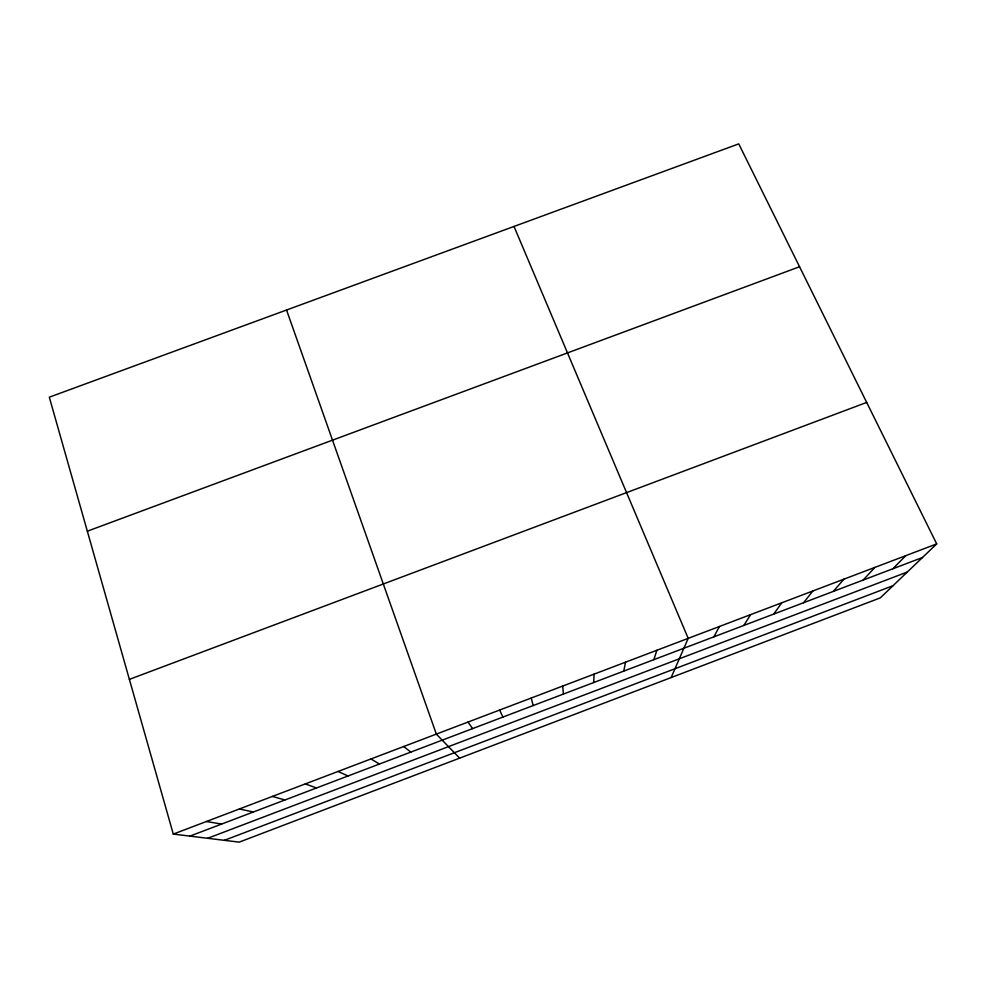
<?xml version="1.0" encoding="UTF-8"?>
<svg xmlns="http://www.w3.org/2000/svg" width="986" height="986" viewBox="0 0 986 986"><rect width="100%" height="100%" fill="white"/><g stroke="black" fill="none" stroke-linecap="round" stroke-linejoin="round"><path stroke-width="1.48" d="M593.634 682.571L594.139 674.116M623.768 671.109L625.543 662.173M653.854 659.659L656.898 650.267M671.146 677.555L688.191 638.361L514.014 226.447M713.889 636.833L719.435 626.492M743.838 625.444L750.629 614.635M773.739 614.068L781.775 602.791M803.59 602.717L812.858 590.971M833.392 591.378L843.893 579.176M863.144 580.064L874.878 567.406M892.848 568.762L905.814 555.636M936.7 543.902L880.301 597.873L239.191 842.13L173.289 834.094L49.3 397.185L738.748 143.87L936.7 543.902L173.289 834.094M189.916 836.116L922.514 557.484M207.676 838.285L907.317 572.016M224.364 840.318L893.033 585.696M129.376 679.366L866.694 402.424M87.335 531.195L799.56 266.75M206.37 821.511L221.628 824.049M239.388 808.964L253.303 812.008M272.358 796.429L284.917 799.979M305.266 783.919L316.481 787.974M338.124 771.434L347.996 775.994M370.921 758.961L379.45 764.027M403.656 746.525L410.854 752.084M459.636 758.148L436.342 734.102L286.544 310.011M468.005 722.06L472.59 728.605M499.619 710.043L502.922 717.068M531.183 698.051L533.204 705.545M562.686 686.071L563.437 694.045"/></g></svg>
